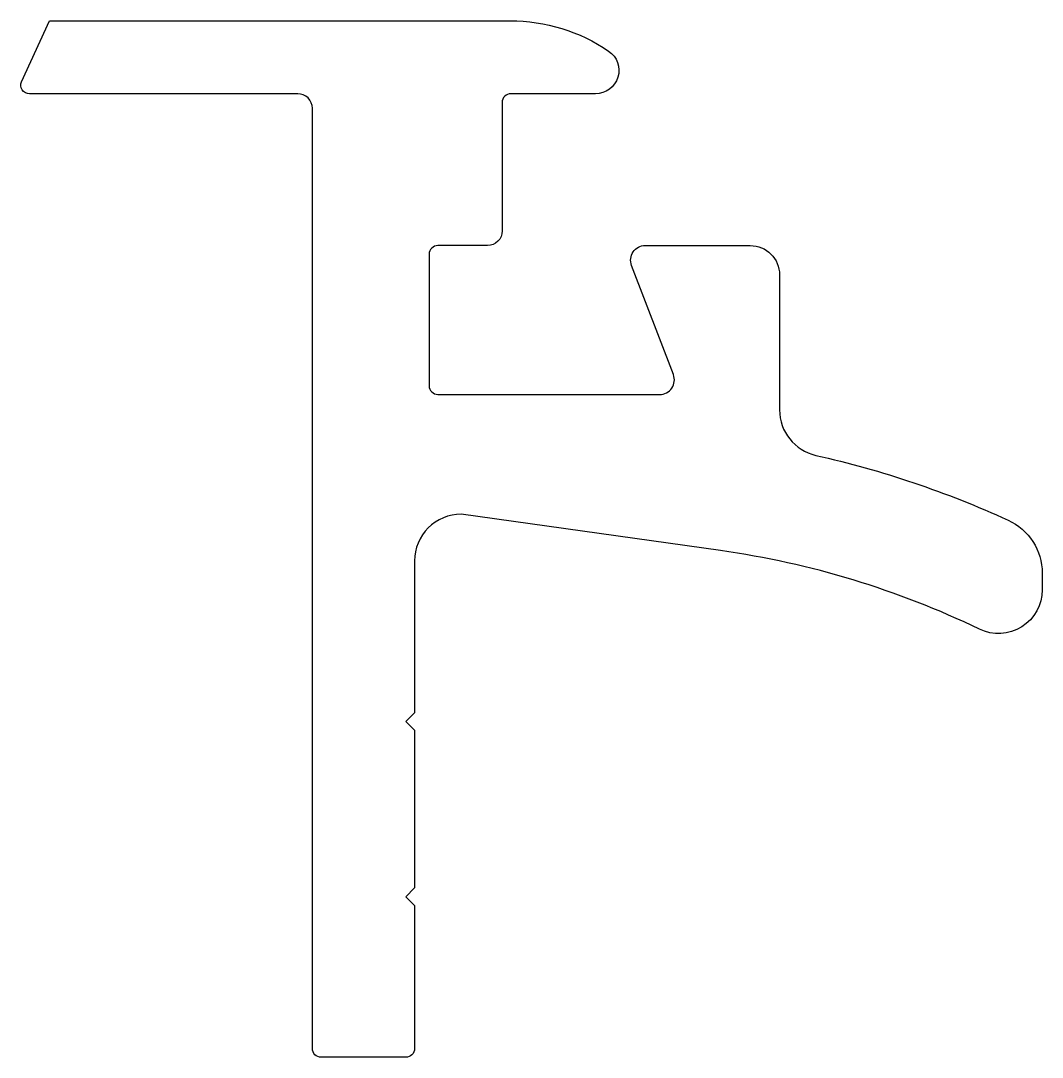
# Model space of a CAD drawing. Extents: x 159.5 to 194.5, y 204.6 to 240.1.
import ezdxf

# ---------------------------------------------------------------- set-up
doc = ezdxf.new("R2010")
doc.units = 0
doc.layers.add('ANA', color=220, linetype='CONTINUOUS')

msp = doc.modelspace()

# ---------------------------------------------------------------- linework, layer by layer
at = {"layer": 'ANA', "color": 7}
msp.add_lwpolyline([(194.527, 221.185), (194.527, 220.619, -0.552971), (192.374, 219.268, 0.077671), (183.509, 221.958), (174.627, 223.207, 0.414214), (173.027, 221.607), (173.027, 216.407), (172.727, 216.107), (173.027, 215.807), (173.027, 210.407), (172.727, 210.107), (173.027, 209.807), (173.027, 204.907, -0.414214), (172.727, 204.607), (169.827, 204.607, -0.414214), (169.527, 204.907), (169.527, 237.107, 0.414214), (169.027, 237.607), (159.84, 237.607, -0.530598), (159.561, 238.018), (160.527, 240.107), (160.539, 240.107), (160.73, 240.107), (176.302, 240.107, -0.150415), (179.676, 239.068, -0.738503), (179.227, 237.607), (176.327, 237.607, 0.414214), (176.027, 237.307), (176.027, 232.907, -0.414214), (175.527, 232.407), (173.827, 232.407, 0.414214), (173.527, 232.107), (173.527, 227.607, 0.414214), (173.827, 227.307), (181.427, 227.307, 0.525925), (181.893, 227.986), (180.46, 231.728, -0.525925), (180.927, 232.407), (184.527, 232.407, -0.414214), (185.527, 231.407), (185.527, 226.782, 0.350603), (186.774, 225.221, -0.051506), (193.356, 223.004, -0.293792)], format="xyb", close=True, dxfattribs=at)

doc.saveas('drawing.dxf')
